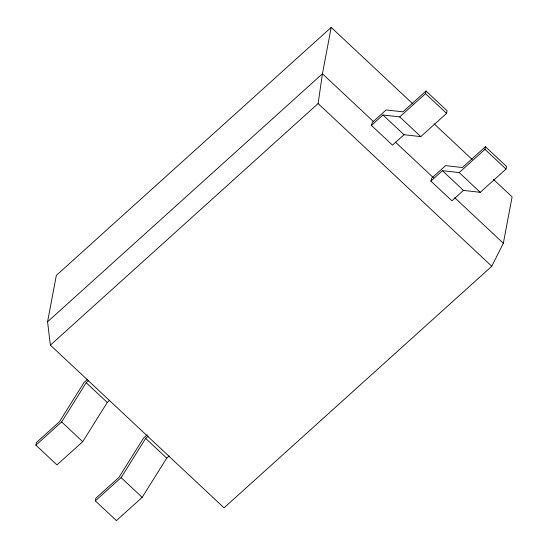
<?xml version="1.0" encoding="UTF-8"?>
<svg xmlns="http://www.w3.org/2000/svg" width="548" height="548" viewBox="0 0 548 548"><rect width="100%" height="100%" fill="white"/><g stroke="black" fill="none" stroke-linecap="round" stroke-linejoin="round"><path stroke-width="0.82" d="M493.392 179.347L512.106 196.876L503.345 243.244L491.782 266.26L224.036 507.825L50.375 345.13L318.114 103.558L322.443 73.768L331.204 27.4L412.925 103.956M50.375 345.13L47.566 321.772L56.328 275.404L331.204 27.4M109.703 400.259L107.278 402.451L82.714 441.667L56.958 464.903L35.894 445.168L36.387 442.544L59.472 421.72L84.029 382.511L87.166 379.675M169.154 455.957L166.722 458.149L142.165 497.358L116.409 520.6L95.338 500.865L95.838 498.242L118.916 477.418L143.48 438.201L147.248 434.804M382.956 114.984L399.745 116.888L425.508 93.653L426.002 91.023L447.065 110.758L446.572 113.381L420.809 136.623L404.02 134.719L382.956 114.984L371.414 125.396L392.484 145.131L404.02 134.719M442.407 170.681L459.197 172.586L484.953 149.344L485.453 146.72L506.516 166.455L506.016 169.079L480.26 192.321L463.471 190.416L442.407 170.681L430.865 181.093L451.929 200.821L463.471 190.416M371.414 125.396L372.318 122.41L386.128 109.943L402.924 111.847L426.002 91.023M430.865 181.093L431.762 178.1L445.579 165.64L462.368 167.544L485.453 146.72M35.894 445.168L61.65 421.933L86.214 382.716L88.639 380.524M95.338 500.865L121.101 477.623L145.658 438.414L148.09 436.222M47.566 321.772L322.443 73.768L373.599 121.69M425.508 93.653L446.572 113.381M484.953 149.344L506.016 169.079M434.132 123.827L472.184 159.475M399.745 116.888L420.809 136.623M459.197 172.586L480.26 192.321M395.43 142.144L433.482 177.792M454.689 197.664L503.345 243.244M318.114 103.558L491.782 266.26M86.214 382.716L107.278 402.451M145.658 438.414L166.722 458.149M61.65 421.933L82.714 441.667M121.101 477.623L142.165 497.358"/></g></svg>
